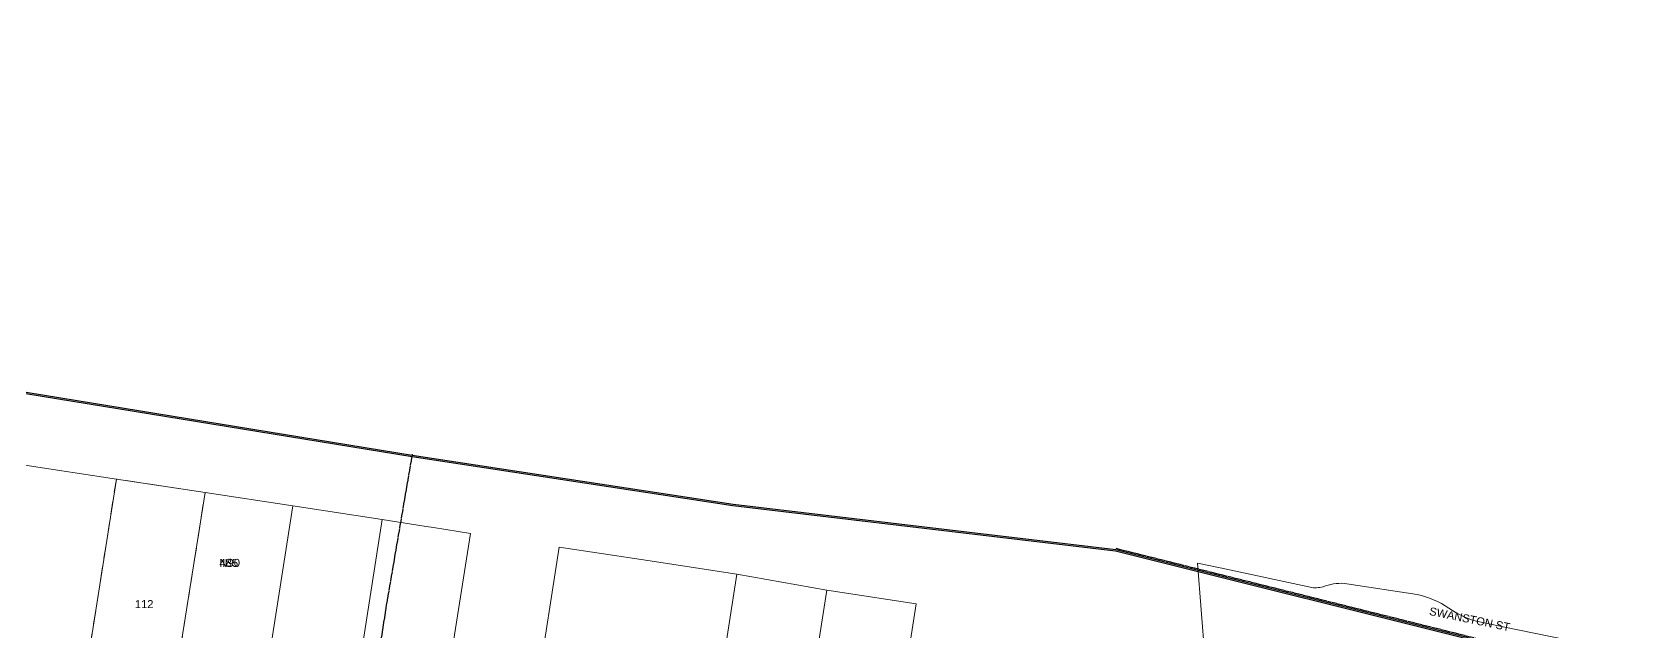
# Model space of a CAD drawing. Header units: metres. Extents: x 291879 to 294448, y 6259965 to 6261176.
# Drawn here: x 293539.7 to 293899.6, y 6260895 to 6261029.8 of the extents above; entities that cross this region are included whole.
import ezdxf

# ---------------------------------------------------------------- set-up
doc = ezdxf.new("R2010")
doc.units = ezdxf.units.M
doc.linetypes.add('Cable Exist OH', pattern=[1, 1, 0])
doc.linetypes.add('Dash', pattern=[5, 3, -2])
for name, color, linetype, lineweight in [('Cadastre Buildings_SP_EXT', 9, 'Continuous', 5), ('Cadastre Developer_SP_EXT', 9, 'Continuous', 5), ('Cadastre Land Parcels_SP_EXT', 9, 'Continuous', 5), ('Cadastre Roads_SP_EXT', 9, 'Continuous', 5)]:
    doc.layers.add(name, color=color, linetype=linetype, lineweight=lineweight)
for name, color, linetype in [('Mains_HV_EXT', 7, 'Continuous'), ('Mains_LV_EXT', 7, 'Continuous'), ('Mains_TR_EXT', 7, 'Continuous')]:
    doc.layers.add(name, color=color, linetype=linetype)
doc.styles.get("Standard").update_dxf_attribs({"font": 'arial.ttf'})
doc.linetypes.add('Cable E OH', pattern='A,9.4,["E",Standard,S=1.7,R=0,X=0,Y=-1],0', length=9.4)
doc.linetypes.add('Cable P UG', pattern='A,6,-0.5,["P",Standard,S=1.7,R=0,X=0.5,Y=-1],-2.9', length=9.4)

msp = doc.modelspace()

# ---------------------------------------------------------------- linework, layer by layer
at = {"layer": 'Cadastre Buildings_SP_EXT', "linetype": 'Continuous'}
for points in [[(293558.7, 6260929.21), (293538.09, 6260932.33), (293530.96, 6260886.25), (293528.85, 6260872.6), (293549.31, 6260869.28), (293558.7, 6260929.21)], [(293578.66, 6260926.17), (293558.7, 6260929.21), (293549.31, 6260869.28), (293542.95, 6260829.32), (293539.82, 6260809.5), (293569.89, 6260804.92), (293572.91, 6260824.82), (293562.87, 6260826.33), (293565.46, 6260842.7), (293568.11, 6260859.33), (293570.52, 6260874.82), (293578.66, 6260926.17)], [(293598.42, 6260923.15), (293578.66, 6260926.17), (293570.52, 6260874.82), (293590.55, 6260872.85), (293598.42, 6260923.15)], [(293618.46, 6260920.1), (293598.42, 6260923.15), (293590.55, 6260872.85), (293610.68, 6260870.11), (293618.46, 6260920.1)], [(293698.26, 6260907.79), (293678.28, 6260910.86), (293658.34, 6260913.91), (293653.44, 6260882.54), (293673.39, 6260879.47), (293693.41, 6260876.41), (293698.26, 6260907.79)], [(293710.59, 6260853.43), (293730.75, 6260849.84), (293731.04, 6260851.8), (293733.59, 6260868.43), (293736.09, 6260884.82), (293738.6, 6260901.17), (293718.55, 6260904.23), (293710.59, 6260853.43)]]:
    msp.add_lwpolyline(points, close=True, dxfattribs=at)
at = {"layer": 'Cadastre Developer_SP_EXT', "linetype": 'Dash'}
msp.add_lwpolyline([(293558.7, 6260929.2), (293549.31, 6260869.28), (293569.17, 6260866.28), (293578.67, 6260926.17), (293558.7, 6260929.2)], close=True, dxfattribs=at)
at = {"layer": 'Cadastre Land Parcels_SP_EXT', "linetype": 'Continuous'}
msp.add_lwpolyline([(293690.33, 6260856.79), (293710.19, 6260853.48), (293710.59, 6260853.43), (293718.55, 6260904.23), (293698.26, 6260907.79), (293693.41, 6260876.41), (293690.49, 6260857.28), (293690.33, 6260856.79)], close=True, dxfattribs=at)
at = {"layer": 'Cadastre Roads_SP_EXT', "linetype": 'Continuous'}
msp.add_lwpolyline([(293638.34, 6260916.98), (293630.04, 6260918.29), (293628.4, 6260918.54), (293618.46, 6260920.1), (293610.68, 6260870.11), (293607.99, 6260853.04), (293605.41, 6260836.38), (293602.92, 6260820.32), (293600.39, 6260804.1), (293608.8, 6260803.18), (293610.48, 6260802.99), (293620.58, 6260801.88), (293624.35, 6260828.21), (293627.38, 6260847.38), (293630.38, 6260866.43), (293633.4, 6260885.61), (293638.34, 6260916.98)], close=True, dxfattribs=at)
msp.add_lwpolyline([(293888.63, 6260892.27), (293870.66, 6260895.96), (293864.67, 6260897.2), (293864.67, 6260897.2), (293863.72, 6260897.48), (293862.78, 6260897.81), (293861.86, 6260898.2), (293860.96, 6260898.63), (293860.09, 6260899.1), (293859.24, 6260899.63), (293858.42, 6260900.19), (293857.58, 6260900.68), (293856.75, 6260901.19), (293855.89, 6260901.65), (293855.01, 6260902.06), (293854.1, 6260902.42), (293853.18, 6260902.74), (293852.25, 6260903), (293851.29, 6260903.21), (293835.51, 6260905.67), (293834.91, 6260905.73), (293834.3, 6260905.75), (293833.69, 6260905.73), (293833.09, 6260905.69), (293832.48, 6260905.61), (293831.88, 6260905.5), (293831.29, 6260905.36), (293830.71, 6260905.19), (293830.13, 6260904.98), (293829.78, 6260904.9), (293829.42, 6260904.83), (293829.06, 6260904.78), (293828.7, 6260904.75), (293828.33, 6260904.74), (293827.97, 6260904.75), (293827.6, 6260904.79), (293807.03, 6260909.2), (293801.87, 6260910.27), (293802.72, 6260899.77), (293803.56, 6260889.31)], dxfattribs=at)
at = {"layer": 'Mains_HV_EXT', "linetype": 'Cable E OH'}
msp.add_lwpolyline([(294008.07, 6260863.21), (293962.11, 6260874.53), (293869.3, 6260891.54), (293783.47, 6260912.96), (293697.38, 6260923.18), (293625.22, 6260934.21), (293535.12, 6260948.88), (293451.11, 6260961.11), (293379.73, 6260974.73), (293314.6, 6260981.9), (293232.39, 6260995.09), (293160.47, 6261005.09), (293085.09, 6261016.38), (293085.04, 6261016.38), (293000.37, 6261029.48)], dxfattribs=at)
at = {"layer": 'Mains_HV_EXT', "linetype": 'Cable P UG'}
msp.add_lwpolyline([(294008.14, 6260863.5), (293962.18, 6260874.83), (293869.37, 6260891.84), (293783.53, 6260913.25), (293697.42, 6260923.48), (293625.26, 6260934.5), (293535.17, 6260949.18), (293451.16, 6260961.41), (293379.77, 6260975.03), (293314.65, 6260982.2), (293232.43, 6260995.38), (293160.38, 6261005.4), (293085.17, 6261016.68), (293000.41, 6261029.78)], dxfattribs=at)
at = {"layer": 'Mains_LV_EXT', "linetype": 'Cable Exist OH'}
msp.add_lwpolyline([(293613.82, 6260864.4), (293619.5, 6260900.86), (293625.31, 6260934.8)], dxfattribs=at)
at = {"layer": 'Mains_TR_EXT', "linetype": 'Cable Exist OH'}
msp.add_lwpolyline([(294008.38, 6260863.82), (293962.24, 6260875.12), (293869.43, 6260892.13), (293783.58, 6260913.55)], dxfattribs=at)

# ---------------------------------------------------------------- texts
at = {"layer": 'Cadastre Developer_SP_EXT'}
msp.add_text('112', height=1.8, dxfattribs=at).set_placement((293562.85, 6260900.17))
at = {"layer": 'Cadastre Roads_SP_EXT'}
msp.add_text('SWANSTON ST', height=1.8, rotation=348.4529, dxfattribs=at).set_placement((293853.91, 6260898.66))
at = {"layer": 'Mains_HV_EXT'}
for s in ['485', 'N90']:
    msp.add_text(s, height=1.8, dxfattribs=at).set_placement((293581.9, 6260909.45))

doc.saveas('drawing.dxf')
